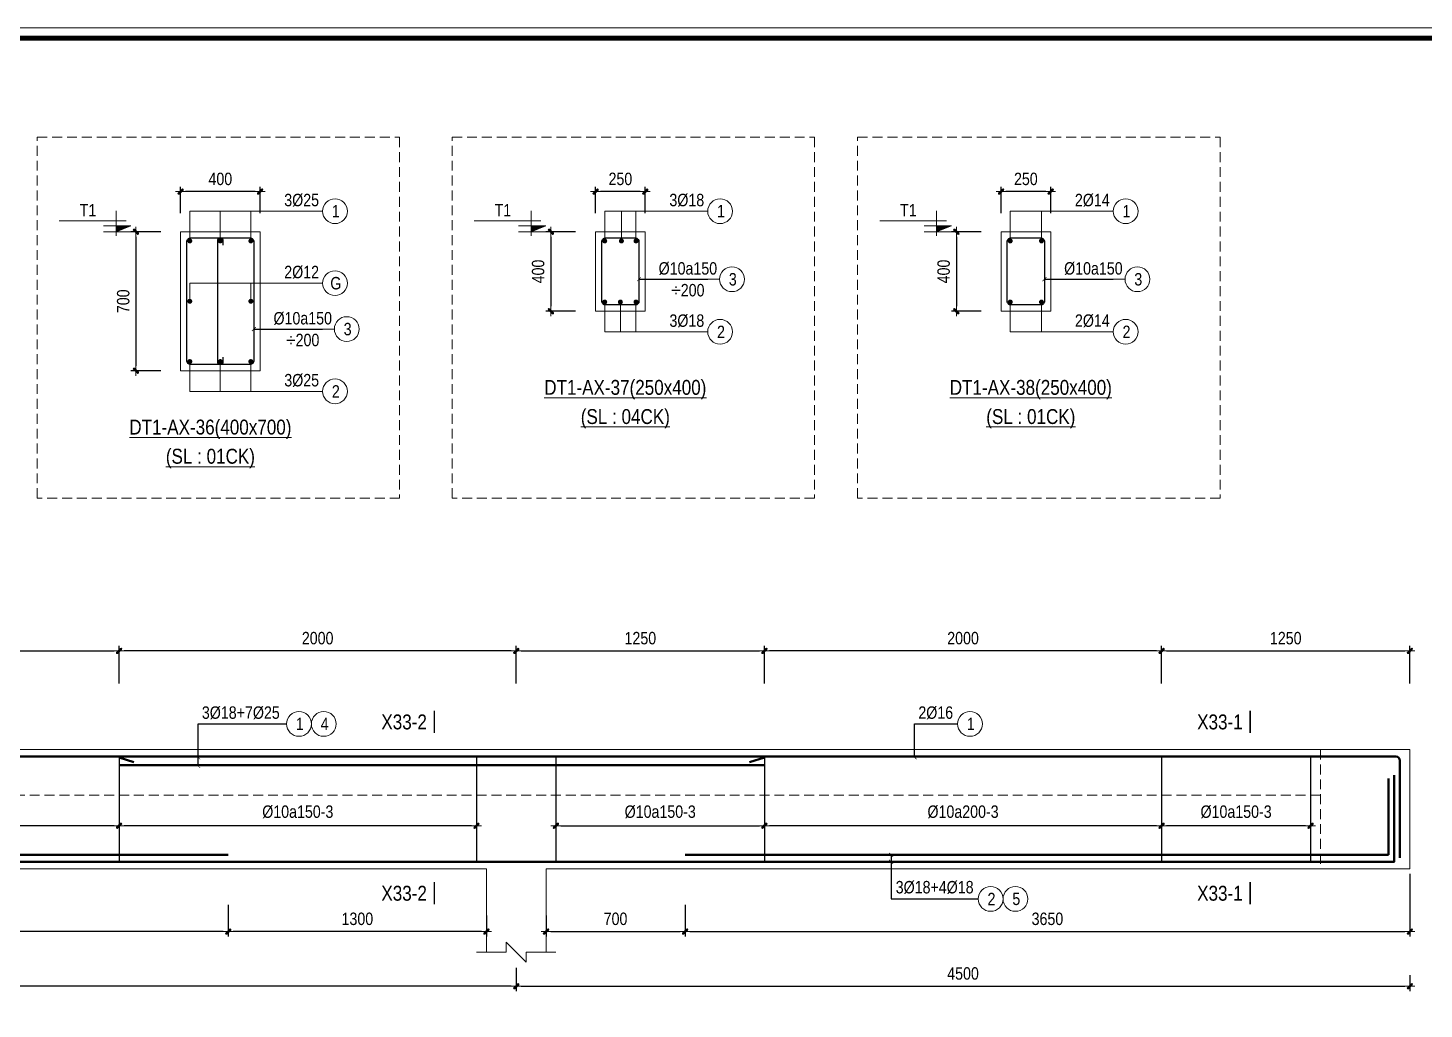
# Model space of a CAD drawing. Header units: millimetres. Extents: x 397144 to 8960116, y 345581 to 674207.
# Drawn here: x 5025965 to 5032996, y 658570 to 663512 of the extents above; entities that cross this region are included whole.
import ezdxf
from ezdxf.enums import TextEntityAlignment as Align
from ezdxf.xclip import XClip

# ---------------------------------------------------------------- set-up
doc = ezdxf.new("R2010")
doc.units = ezdxf.units.MM
doc.header["$XCLIPFRAME"] = 0
doc.header["$PDSIZE"] = -10
doc.linetypes.add('HIDDEN', pattern=[0.375, 0.25, -0.125])
doc.layers.get('0').update_dxf_attribs({"linetype": 'CONTINUOUS'})
doc.layers.get('Defpoints').update_dxf_attribs({"color": 12, "linetype": 'CONTINUOUS'})
for name, color, linetype, lineweight in [('CDAI', 8, 'CONTINUOUS', 30), ('CTHEP', 2, 'CONTINUOUS', 50), ('DBAO', 3, 'CONTINUOUS', 20), ('DGIONG', 4, 'CONTINUOUS', 13), ('KTH', 150, 'CONTINUOUS', 5), ('Net khuat', 8, 'HIDDEN', 13), ('STICK', 1, 'CONTINUOUS', 9), ('TEXT', 7, 'CONTINUOUS', 15)]:
    doc.layers.add(name, color=color, linetype=linetype, lineweight=lineweight)
doc.layers.add('HATCH', color=7, linetype='CONTINUOUS', lineweight=5, true_color=0x2491ff)
doc.styles.add('Star-HelCon', font='VHELVCN_0.TTF')
doc.styles.add('TTP-HelCon', font='VHELVCN_0.TTF')
doc.styles.add('VNI-HELVE-CONDENSE', font='VHELVCN_0.TTF')
doc.dimstyles.new('kc-25', dxfattribs={"dimtxt": 62.5, "dimasz": 20, "dimexe": 20, "dimexo": 50, "dimgap": 25, "dimtad": 3, "dimdec": 0, "dimzin": 0, "dimdsep": 46, "dimtxsty": 'VNI-HELVE-CONDENSE', "dimblk": 'DIM', "dimcen": 2.5, "dimclrd": 256, "dimclre": 154, "dimclrt": 7, "dimaunit": 1, "dimadec": 0, "dimazin": 0, "dimtfac": 1, "dimtdec": 0, "dimtix": 1, "dimtmove": 0, "dimatfit": 3, "dimldrblk": 'DOT', "dimfxl": 1, "dimtolj": 1, "dimtzin": 0, "dimarcsym": 0})
doc.dimstyles.new('TTP-25', dxfattribs={"dimscale": 25, "dimtxt": 2.5, "dimasz": 1, "dimexe": 1, "dimexo": 1, "dimgap": 0.09, "dimtad": 0, "dimdec": 4, "dimrnd": 5, "dimzin": 9, "dimdsep": 46, "dimtxsty": 'TTP-HelCon', "dimblk": 'Stick1', "dimcen": 0.09, "dimdle": 1.5, "dimclrd": 256, "dimclre": 256, "dimclrt": 7, "dimadec": 0, "dimazin": 0, "dimtfac": 1, "dimtdec": 4, "dimtmove": 0, "dimatfit": 3, "dimldrblk": '_ArchTick1', "dimfxl": 1, "dimtvp": 1, "dimtolj": 1, "dimtzin": 0, "dimarcsym": 0})

# ---------------------------------------------------------------- blocks, each defined once
blk = doc.blocks.new('Stick1')
at = {"layer": 'STICK'}
h = blk.add_hatch(color=256, dxfattribs=at)
edge = h.paths.add_edge_path()
edge.add_line((0.3, 0.5), (-0.5, -0.3))
edge.add_arc((-0.4, -0.4), 0.141, 135, 315)
edge.add_line((-0.3, -0.5), (0.5, 0.3))
edge.add_arc((0.4, 0.4), 0.141, 315, 495)
blk.add_line((1, 0), (-1, 0), dxfattribs=at)
blk.add_lwpolyline([(0.3, 0.5), (-0.5, -0.3, 1), (-0.3, -0.5), (0.5, 0.3, 1), (0.3, 0.5, 1)], format="xyb", dxfattribs=at)
blk = doc.blocks.new('*D837')
at = {"layer": 'Defpoints', "color": 0, "ltscale": 500, "transparency": 16777216}
for p in [(5026733.9, 662687.6), (5026733.9, 662554.4), (5027133.9, 662554.4)]:
    blk.add_point(p, dxfattribs=at)
at = {"layer": 'KTH', "lineweight": -2, "ltscale": 500, "transparency": 16777216}
for p, q in [((5026733.9, 662579.4), (5026733.9, 662712.6)), ((5027133.9, 662579.4), (5027133.9, 662712.6)), ((5027108.9, 662687.6), (5026758.9, 662687.6))]:
    blk.add_line(p, q, dxfattribs=at)
at = {"layer": 'KTH', "lineweight": -2, "ltscale": 500, "transparency": 16777216, "xscale": 25, "yscale": 25, "zscale": 25, "rotation": 180}
blk.add_blockref('Stick1', (5026733.9, 662687.6), dxfattribs=at)
at = {"layer": 'KTH', "lineweight": -2, "ltscale": 500, "transparency": 16777216, "xscale": 25, "yscale": 25, "zscale": 25}
blk.add_blockref('Stick1', (5027133.9, 662687.6), dxfattribs=at)
at = {"layer": 'KTH', "color": 7, "ltscale": 500, "transparency": 16777216, "insert": (5026933.9, 662751.4), "char_height": 62.5, "attachment_point": 5, "style": 'TTP-HelCon'}
blk.add_mtext('\\A1;400', dxfattribs=at)
blk = doc.blocks.new('_ArchTick1')
at = {"color": 0, "const_width": 3.81}
blk.add_lwpolyline([(-12.7, -12.7), (12.7, 12.7)], dxfattribs=at)
blk = doc.blocks.new('*D838')
at = {"layer": 'Defpoints', "color": 0, "ltscale": 500, "transparency": 16777216}
for p in [(5026658.7, 662485.3), (5026508.9, 661785.3), (5026658.7, 661785.3)]:
    blk.add_point(p, dxfattribs=at)
at = {"layer": 'KTH', "lineweight": -2, "ltscale": 500, "transparency": 16777216}
for p, q in [((5026633.7, 662485.3), (5026483.9, 662485.3)), ((5026508.9, 662460.3), (5026508.9, 661810.3)), ((5026633.7, 661785.3), (5026483.9, 661785.3))]:
    blk.add_line(p, q, dxfattribs=at)
at = {"layer": 'KTH', "lineweight": -2, "ltscale": 500, "transparency": 16777216, "xscale": 25, "yscale": 25, "zscale": 25}
for p, rotation in [((5026508.9, 662485.3), 90), ((5026508.9, 661785.3), 270)]:
    blk.add_blockref('Stick1', p, dxfattribs=dict(at, rotation=rotation))
at = {"layer": 'KTH', "color": 7, "ltscale": 500, "transparency": 16777216, "insert": (5026445.1, 662135.3), "char_height": 62.5, "attachment_point": 5, "rotation": 90, "style": 'TTP-HelCon'}
blk.add_mtext('\\A1;700', dxfattribs=at)
blk = doc.blocks.new('CODE')
at = {"layer": 'DBAO'}
for p, q in [((-62.5, -20), (-62.5, 105)), ((-62.5, 0), (-137.5, 30)), ((-137.5, 30), (0, 30)), ((-137.5, 0), (0, 0)), ((-112.5, 55), (223.6, 55))]:
    blk.add_line(p, q, dxfattribs=at)
at = {"layer": 'HATCH', "color": 1}
blk.add_solid([(-62.5, 0), (-137.5, 30), (-62.5, 30)], dxfattribs=at)
blk = doc.blocks.new('DIM')
h = blk.add_hatch(color=1)
h.paths.add_polyline_path([(0.49, 0.29, 1), (0.29, 0.49), (-0.19, 0), (0.19, 0)])
h.paths.add_polyline_path([(0.19, 0), (-0.19, 0), (-0.49, -0.29, 1), (-0.29, -0.49)])
at = {"color": 9}
for p, q in [((-0.19, 0), (-1.5, 0)), ((0.19, 0), (1.5, 0))]:
    blk.add_line(p, q, dxfattribs=at)
at = {"color": 1}
for p, q in [((-0.49, -0.29), (0.29, 0.49)), ((-0.29, -0.49), (0.49, 0.29)), ((-0.19, 0), (0.19, 0))]:
    blk.add_line(p, q, dxfattribs=at)
blk.add_arc((-0.39, -0.39), 0.138, 135, 315, dxfattribs=at)
blk = doc.blocks.new('*D841')
at = {"layer": 'Defpoints', "color": 0, "ltscale": 500, "transparency": 16777216}
for p in [(5028823.4, 662687.6), (5028823.4, 662554.4), (5029073.4, 662554.4)]:
    blk.add_point(p, dxfattribs=at)
at = {"layer": 'KTH', "lineweight": -2, "ltscale": 500, "transparency": 16777216}
for p, q in [((5028823.4, 662579.4), (5028823.4, 662712.6)), ((5029073.4, 662579.4), (5029073.4, 662712.6)), ((5029048.4, 662687.6), (5028848.4, 662687.6))]:
    blk.add_line(p, q, dxfattribs=at)
at = {"layer": 'KTH', "lineweight": -2, "ltscale": 500, "transparency": 16777216, "xscale": 25, "yscale": 25, "zscale": 25, "rotation": 180}
blk.add_blockref('Stick1', (5028823.4, 662687.6), dxfattribs=at)
at = {"layer": 'KTH', "lineweight": -2, "ltscale": 500, "transparency": 16777216, "xscale": 25, "yscale": 25, "zscale": 25}
blk.add_blockref('Stick1', (5029073.4, 662687.6), dxfattribs=at)
at = {"layer": 'KTH', "color": 7, "ltscale": 500, "transparency": 16777216, "insert": (5028948.4, 662751.4), "char_height": 62.5, "attachment_point": 5, "style": 'TTP-HelCon'}
blk.add_mtext('\\A1;250', dxfattribs=at)
blk = doc.blocks.new('*D842')
at = {"layer": 'Defpoints', "color": 0, "ltscale": 500, "transparency": 16777216}
for p in [(5028748.2, 662485.3), (5028598.4, 662085.3), (5028748.2, 662085.3)]:
    blk.add_point(p, dxfattribs=at)
at = {"layer": 'KTH', "lineweight": -2, "ltscale": 500, "transparency": 16777216}
for p, q in [((5028723.2, 662485.3), (5028573.4, 662485.3)), ((5028598.4, 662460.3), (5028598.4, 662110.3)), ((5028723.2, 662085.3), (5028573.4, 662085.3))]:
    blk.add_line(p, q, dxfattribs=at)
at = {"layer": 'KTH', "lineweight": -2, "ltscale": 500, "transparency": 16777216, "xscale": 25, "yscale": 25, "zscale": 25}
for p, rotation in [((5028598.4, 662485.3), 90), ((5028598.4, 662085.3), 270)]:
    blk.add_blockref('Stick1', p, dxfattribs=dict(at, rotation=rotation))
at = {"layer": 'KTH', "color": 7, "ltscale": 500, "transparency": 16777216, "insert": (5028534.5, 662285.3), "char_height": 62.5, "attachment_point": 5, "rotation": 90, "style": 'TTP-HelCon'}
blk.add_mtext('\\A1;400', dxfattribs=at)
blk = doc.blocks.new('*D843')
at = {"layer": 'Defpoints', "color": 0, "ltscale": 500, "transparency": 16777216}
for p in [(5030865.3, 662687.6), (5030865.3, 662554.4), (5031115.3, 662554.4)]:
    blk.add_point(p, dxfattribs=at)
at = {"layer": 'KTH', "lineweight": -2, "ltscale": 500, "transparency": 16777216}
for p, q in [((5030865.3, 662579.4), (5030865.3, 662712.6)), ((5031115.3, 662579.4), (5031115.3, 662712.6)), ((5031090.3, 662687.6), (5030890.3, 662687.6))]:
    blk.add_line(p, q, dxfattribs=at)
at = {"layer": 'KTH', "lineweight": -2, "ltscale": 500, "transparency": 16777216, "xscale": 25, "yscale": 25, "zscale": 25, "rotation": 180}
blk.add_blockref('Stick1', (5030865.3, 662687.6), dxfattribs=at)
at = {"layer": 'KTH', "lineweight": -2, "ltscale": 500, "transparency": 16777216, "xscale": 25, "yscale": 25, "zscale": 25}
blk.add_blockref('Stick1', (5031115.3, 662687.6), dxfattribs=at)
at = {"layer": 'KTH', "color": 7, "ltscale": 500, "transparency": 16777216, "insert": (5030990.3, 662751.4), "char_height": 62.5, "attachment_point": 5, "style": 'TTP-HelCon'}
blk.add_mtext('\\A1;250', dxfattribs=at)
blk = doc.blocks.new('*D844')
at = {"layer": 'Defpoints', "color": 0, "ltscale": 500, "transparency": 16777216}
for p in [(5030790.2, 662485.3), (5030640.3, 662085.3), (5030790.2, 662085.3)]:
    blk.add_point(p, dxfattribs=at)
at = {"layer": 'KTH', "lineweight": -2, "ltscale": 500, "transparency": 16777216}
for p, q in [((5030765.2, 662485.3), (5030615.3, 662485.3)), ((5030640.3, 662460.3), (5030640.3, 662110.3)), ((5030765.2, 662085.3), (5030615.3, 662085.3))]:
    blk.add_line(p, q, dxfattribs=at)
at = {"layer": 'KTH', "lineweight": -2, "ltscale": 500, "transparency": 16777216, "xscale": 25, "yscale": 25, "zscale": 25}
for p, rotation in [((5030640.3, 662485.3), 90), ((5030640.3, 662085.3), 270)]:
    blk.add_blockref('Stick1', p, dxfattribs=dict(at, rotation=rotation))
at = {"layer": 'KTH', "color": 7, "ltscale": 500, "transparency": 16777216, "insert": (5030576.5, 662285.3), "char_height": 62.5, "attachment_point": 5, "rotation": 90, "style": 'TTP-HelCon'}
blk.add_mtext('\\A1;400', dxfattribs=at)
blk = doc.blocks.new('*D856')
at = {"layer": 'Defpoints', "color": 0, "transparency": 16777216}
for p in [(5026424, 660374.2), (5022274, 660185.2), (5026424, 660185.2)]:
    blk.add_point(p, dxfattribs=at)
at = {"layer": 'KTH', "lineweight": -2, "transparency": 16777216}
for p, q in [((5022274, 660210.2), (5022274, 660399.2)), ((5026424, 660210.2), (5026424, 660399.2)), ((5022299, 660374.2), (5026399, 660374.2))]:
    blk.add_line(p, q, dxfattribs=at)
at = {"layer": 'KTH', "lineweight": -2, "transparency": 16777216, "xscale": 25, "yscale": 25, "zscale": 25, "rotation": 180}
blk.add_blockref('Stick1', (5022274, 660374.2), dxfattribs=at)
at = {"layer": 'KTH', "lineweight": -2, "transparency": 16777216, "xscale": 25, "yscale": 25, "zscale": 25}
blk.add_blockref('Stick1', (5026424, 660374.2), dxfattribs=at)
at = {"layer": 'KTH', "color": 7, "transparency": 16777216, "insert": (5024349, 660438), "char_height": 62.5, "attachment_point": 5, "style": 'TTP-HelCon'}
blk.add_mtext('\\A1;4150', dxfattribs=at)
blk = doc.blocks.new('*D857')
at = {"layer": 'Defpoints', "color": 0, "transparency": 16777216}
for p in [(5026424, 660374.2), (5026424, 660185.2), (5028424, 660185.2)]:
    blk.add_point(p, dxfattribs=at)
at = {"layer": 'KTH', "lineweight": -2, "transparency": 16777216}
for p, q in [((5026424, 660210.2), (5026424, 660399.2)), ((5028424, 660210.2), (5028424, 660399.2)), ((5028399, 660374.2), (5026449, 660374.2))]:
    blk.add_line(p, q, dxfattribs=at)
at = {"layer": 'KTH', "lineweight": -2, "transparency": 16777216, "xscale": 25, "yscale": 25, "zscale": 25, "rotation": 180}
blk.add_blockref('Stick1', (5026424, 660374.2), dxfattribs=at)
at = {"layer": 'KTH', "lineweight": -2, "transparency": 16777216, "xscale": 25, "yscale": 25, "zscale": 25}
blk.add_blockref('Stick1', (5028424, 660374.2), dxfattribs=at)
at = {"layer": 'KTH', "color": 7, "transparency": 16777216, "insert": (5027424, 660438), "char_height": 62.5, "attachment_point": 5, "style": 'TTP-HelCon'}
blk.add_mtext('\\A1;2000', dxfattribs=at)
blk = doc.blocks.new('*D858')
at = {"layer": 'Defpoints', "color": 0, "transparency": 16777216}
for p in [(5032924, 660374.2), (5031674, 660185.2), (5032924, 660185.2)]:
    blk.add_point(p, dxfattribs=at)
at = {"layer": 'KTH', "lineweight": -2, "transparency": 16777216}
for p, q in [((5031674, 660210.2), (5031674, 660399.2)), ((5032924, 660210.2), (5032924, 660399.2)), ((5031699, 660374.2), (5032899, 660374.2))]:
    blk.add_line(p, q, dxfattribs=at)
at = {"layer": 'KTH', "lineweight": -2, "transparency": 16777216, "xscale": 25, "yscale": 25, "zscale": 25, "rotation": 180}
blk.add_blockref('Stick1', (5031674, 660374.2), dxfattribs=at)
at = {"layer": 'KTH', "lineweight": -2, "transparency": 16777216, "xscale": 25, "yscale": 25, "zscale": 25}
blk.add_blockref('Stick1', (5032924, 660374.2), dxfattribs=at)
at = {"layer": 'KTH', "color": 7, "transparency": 16777216, "insert": (5032299, 660438), "char_height": 62.5, "attachment_point": 5, "style": 'TTP-HelCon'}
blk.add_mtext('\\A1;1250', dxfattribs=at)
blk = doc.blocks.new('*D859')
at = {"layer": 'Defpoints', "color": 0, "transparency": 16777216}
for p in [(5029674, 660374.2), (5029674, 660185.2), (5031674, 660185.2)]:
    blk.add_point(p, dxfattribs=at)
at = {"layer": 'KTH', "lineweight": -2, "transparency": 16777216}
for p, q in [((5029674, 660210.2), (5029674, 660399.2)), ((5031674, 660210.2), (5031674, 660399.2)), ((5031649, 660374.2), (5029699, 660374.2))]:
    blk.add_line(p, q, dxfattribs=at)
at = {"layer": 'KTH', "lineweight": -2, "transparency": 16777216, "xscale": 25, "yscale": 25, "zscale": 25, "rotation": 180}
blk.add_blockref('Stick1', (5029674, 660374.2), dxfattribs=at)
at = {"layer": 'KTH', "lineweight": -2, "transparency": 16777216, "xscale": 25, "yscale": 25, "zscale": 25}
blk.add_blockref('Stick1', (5031674, 660374.2), dxfattribs=at)
at = {"layer": 'KTH', "color": 7, "transparency": 16777216, "insert": (5030674, 660438), "char_height": 62.5, "attachment_point": 5, "style": 'TTP-HelCon'}
blk.add_mtext('\\A1;2000', dxfattribs=at)
blk = doc.blocks.new('*D860')
at = {"layer": 'Defpoints', "color": 0, "transparency": 16777216}
for p in [(5029674, 660374.2), (5028424, 660185.2), (5029674, 660185.2)]:
    blk.add_point(p, dxfattribs=at)
at = {"layer": 'KTH', "lineweight": -2, "transparency": 16777216}
for p, q in [((5028424, 660210.2), (5028424, 660399.2)), ((5029674, 660210.2), (5029674, 660399.2)), ((5028449, 660374.2), (5029649, 660374.2))]:
    blk.add_line(p, q, dxfattribs=at)
at = {"layer": 'KTH', "lineweight": -2, "transparency": 16777216, "xscale": 25, "yscale": 25, "zscale": 25, "rotation": 180}
blk.add_blockref('Stick1', (5028424, 660374.2), dxfattribs=at)
at = {"layer": 'KTH', "lineweight": -2, "transparency": 16777216, "xscale": 25, "yscale": 25, "zscale": 25}
blk.add_blockref('Stick1', (5029674, 660374.2), dxfattribs=at)
at = {"layer": 'KTH', "color": 7, "transparency": 16777216, "insert": (5029049, 660438), "char_height": 62.5, "attachment_point": 5, "style": 'TTP-HelCon'}
blk.add_mtext('\\A1;1250', dxfattribs=at)
blk = doc.blocks.new('*D861')
at = {"layer": 'Defpoints', "color": 0, "transparency": 16777216}
for p in [(5020274, 658883), (5028424, 658803), (5020274, 658685)]:
    blk.add_point(p, dxfattribs=at)
at = {"layer": 'KTH', "lineweight": -2, "transparency": 16777216}
for p, q in [((5020274, 658858), (5020274, 658660)), ((5028424, 658778), (5028424, 658660)), ((5028399, 658685), (5020299, 658685))]:
    blk.add_line(p, q, dxfattribs=at)
at = {"layer": 'KTH', "lineweight": -2, "transparency": 16777216, "xscale": 25, "yscale": 25, "zscale": 25, "rotation": 180}
blk.add_blockref('Stick1', (5020274, 658685), dxfattribs=at)
at = {"layer": 'KTH', "lineweight": -2, "transparency": 16777216, "xscale": 25, "yscale": 25, "zscale": 25}
blk.add_blockref('Stick1', (5028424, 658685), dxfattribs=at)
at = {"layer": 'KTH', "color": 7, "transparency": 16777216, "insert": (5024349, 658748.9), "char_height": 62.5, "attachment_point": 5, "style": 'TTP-HelCon'}
blk.add_mtext('\\A1;8150', dxfattribs=at)
blk = doc.blocks.new('*D862')
at = {"layer": 'Defpoints', "color": 0, "transparency": 16777216}
for p in [(5028424, 658796.4), (5032924, 658765.7), (5032924, 658685)]:
    blk.add_point(p, dxfattribs=at)
at = {"layer": 'KTH', "lineweight": -2, "transparency": 16777216}
for p, q in [((5028424, 658771.4), (5028424, 658660)), ((5032924, 658740.7), (5032924, 658660)), ((5028449, 658685), (5032899, 658685))]:
    blk.add_line(p, q, dxfattribs=at)
at = {"layer": 'KTH', "lineweight": -2, "transparency": 16777216, "xscale": 25, "yscale": 25, "zscale": 25, "rotation": 180}
blk.add_blockref('Stick1', (5028424, 658685), dxfattribs=at)
at = {"layer": 'KTH', "lineweight": -2, "transparency": 16777216, "xscale": 25, "yscale": 25, "zscale": 25}
blk.add_blockref('Stick1', (5032924, 658685), dxfattribs=at)
at = {"layer": 'KTH', "color": 7, "transparency": 16777216, "insert": (5030674, 658748.9), "char_height": 62.5, "attachment_point": 5, "style": 'TTP-HelCon'}
blk.add_mtext('\\A1;4500', dxfattribs=at)
blk = doc.blocks.new('*D863')
at = {"layer": 'Defpoints', "color": 0, "transparency": 16777216}
for p in [(5022274, 659567.3), (5026424, 659550.7), (5022274, 659493.3)]:
    blk.add_point(p, dxfattribs=at)
at = {"layer": 'KTH', "lineweight": -2, "transparency": 16777216}
for p, q in [((5022274, 659542.3), (5022274, 659468.3)), ((5026399, 659493.3), (5022299, 659493.3)), ((5026424, 659525.7), (5026424, 659468.3))]:
    blk.add_line(p, q, dxfattribs=at)
at = {"layer": 'KTH', "lineweight": -2, "transparency": 16777216, "xscale": 25, "yscale": 25, "zscale": 25, "rotation": 180}
blk.add_blockref('Stick1', (5022274, 659493.3), dxfattribs=at)
at = {"layer": 'KTH', "lineweight": -2, "transparency": 16777216, "xscale": 25, "yscale": 25, "zscale": 25}
blk.add_blockref('Stick1', (5026424, 659493.3), dxfattribs=at)
at = {"layer": 'KTH', "color": 7, "transparency": 16777216, "insert": (5024349, 659563.2), "char_height": 62.5, "attachment_point": 5, "style": 'TTP-HelCon'}
blk.add_mtext('\\A1;Þ10a200-3', dxfattribs=at)
blk = doc.blocks.new('*D864')
at = {"layer": 'Defpoints', "color": 0, "transparency": 16777216}
for p in [(5026424, 659567.3), (5028224, 659550.7), (5026424, 659493.3)]:
    blk.add_point(p, dxfattribs=at)
at = {"layer": 'KTH', "lineweight": -2, "transparency": 16777216}
for p, q in [((5026424, 659542.3), (5026424, 659468.3)), ((5028199, 659493.3), (5026449, 659493.3)), ((5028224, 659525.7), (5028224, 659468.3))]:
    blk.add_line(p, q, dxfattribs=at)
at = {"layer": 'KTH', "lineweight": -2, "transparency": 16777216, "xscale": 25, "yscale": 25, "zscale": 25, "rotation": 180}
blk.add_blockref('Stick1', (5026424, 659493.3), dxfattribs=at)
at = {"layer": 'KTH', "lineweight": -2, "transparency": 16777216, "xscale": 25, "yscale": 25, "zscale": 25}
blk.add_blockref('Stick1', (5028224, 659493.3), dxfattribs=at)
at = {"layer": 'KTH', "color": 7, "transparency": 16777216, "insert": (5027324, 659563.2), "char_height": 62.5, "attachment_point": 5, "style": 'TTP-HelCon'}
blk.add_mtext('\\A1;Þ10a150-3', dxfattribs=at)
blk = doc.blocks.new('*D865')
at = {"layer": 'Defpoints', "color": 0, "transparency": 16777216}
for p in [(5028624, 659550.7), (5029674, 659576.8), (5029674, 659493.3)]:
    blk.add_point(p, dxfattribs=at)
at = {"layer": 'KTH', "lineweight": -2, "transparency": 16777216}
for p, q in [((5029674, 659551.8), (5029674, 659468.3)), ((5028624, 659525.7), (5028624, 659468.3)), ((5028649, 659493.3), (5029649, 659493.3))]:
    blk.add_line(p, q, dxfattribs=at)
at = {"layer": 'KTH', "lineweight": -2, "transparency": 16777216, "xscale": 25, "yscale": 25, "zscale": 25, "rotation": 180}
blk.add_blockref('Stick1', (5028624, 659493.3), dxfattribs=at)
at = {"layer": 'KTH', "lineweight": -2, "transparency": 16777216, "xscale": 25, "yscale": 25, "zscale": 25}
blk.add_blockref('Stick1', (5029674, 659493.3), dxfattribs=at)
at = {"layer": 'KTH', "color": 7, "transparency": 16777216, "insert": (5029149, 659563.2), "char_height": 62.5, "attachment_point": 5, "style": 'TTP-HelCon'}
blk.add_mtext('\\A1;Þ10a150-3', dxfattribs=at)
blk = doc.blocks.new('*D866')
at = {"layer": 'Defpoints', "color": 0, "transparency": 16777216}
for p in [(5029674, 659576.8), (5031674, 659550.7), (5029674, 659493.3)]:
    blk.add_point(p, dxfattribs=at)
at = {"layer": 'KTH', "lineweight": -2, "transparency": 16777216}
for p, q in [((5029674, 659551.8), (5029674, 659468.3)), ((5031649, 659493.3), (5029699, 659493.3)), ((5031674, 659525.7), (5031674, 659468.3))]:
    blk.add_line(p, q, dxfattribs=at)
at = {"layer": 'KTH', "lineweight": -2, "transparency": 16777216, "xscale": 25, "yscale": 25, "zscale": 25, "rotation": 180}
blk.add_blockref('Stick1', (5029674, 659493.3), dxfattribs=at)
at = {"layer": 'KTH', "lineweight": -2, "transparency": 16777216, "xscale": 25, "yscale": 25, "zscale": 25}
blk.add_blockref('Stick1', (5031674, 659493.3), dxfattribs=at)
at = {"layer": 'KTH', "color": 7, "transparency": 16777216, "insert": (5030674, 659563.2), "char_height": 62.5, "attachment_point": 5, "style": 'TTP-HelCon'}
blk.add_mtext('\\A1;Þ10a200-3', dxfattribs=at)
blk = doc.blocks.new('*D867')
at = {"layer": 'Defpoints', "color": 0, "transparency": 16777216}
for p in [(5031674, 659576.8), (5032424, 659550.7), (5031674, 659493.3)]:
    blk.add_point(p, dxfattribs=at)
at = {"layer": 'KTH', "lineweight": -2, "transparency": 16777216}
for p, q in [((5031674, 659551.8), (5031674, 659468.3)), ((5032399, 659493.3), (5031699, 659493.3)), ((5032424, 659525.7), (5032424, 659468.3))]:
    blk.add_line(p, q, dxfattribs=at)
at = {"layer": 'KTH', "lineweight": -2, "transparency": 16777216, "xscale": 25, "yscale": 25, "zscale": 25, "rotation": 180}
blk.add_blockref('Stick1', (5031674, 659493.3), dxfattribs=at)
at = {"layer": 'KTH', "lineweight": -2, "transparency": 16777216, "xscale": 25, "yscale": 25, "zscale": 25}
blk.add_blockref('Stick1', (5032424, 659493.3), dxfattribs=at)
at = {"layer": 'KTH', "color": 7, "transparency": 16777216, "insert": (5032049, 659563.2), "char_height": 62.5, "attachment_point": 5, "style": 'TTP-HelCon'}
blk.add_mtext('\\A1;Þ10a150-3', dxfattribs=at)
blk = doc.blocks.new('*D868')
at = {"layer": 'Defpoints', "color": 0, "transparency": 16777216}
for p in [(5026974, 659119.3), (5028274, 659066.8), (5026974, 658960.2)]:
    blk.add_point(p, dxfattribs=at)
at = {"layer": 'KTH', "lineweight": -2, "transparency": 16777216}
for p, q in [((5026974, 659094.3), (5026974, 658935.2)), ((5028274, 659041.8), (5028274, 658935.2)), ((5028249, 658960.2), (5026999, 658960.2))]:
    blk.add_line(p, q, dxfattribs=at)
at = {"layer": 'KTH', "lineweight": -2, "transparency": 16777216, "xscale": 25, "yscale": 25, "zscale": 25, "rotation": 180}
blk.add_blockref('Stick1', (5026974, 658960.2), dxfattribs=at)
at = {"layer": 'KTH', "lineweight": -2, "transparency": 16777216, "xscale": 25, "yscale": 25, "zscale": 25}
blk.add_blockref('Stick1', (5028274, 658960.2), dxfattribs=at)
at = {"layer": 'KTH', "color": 7, "transparency": 16777216, "insert": (5027624, 659024.1), "char_height": 62.5, "attachment_point": 5, "style": 'TTP-HelCon'}
blk.add_mtext('\\A1;1300', dxfattribs=at)
blk = doc.blocks.new('*D869')
at = {"layer": 'Defpoints', "color": 0, "transparency": 16777216}
for p in [(5020274, 659276.8), (5026974, 659119.3), (5020274, 658960.2)]:
    blk.add_point(p, dxfattribs=at)
at = {"layer": 'KTH', "lineweight": -2, "transparency": 16777216}
for p, q in [((5020274, 659251.8), (5020274, 658935.2)), ((5026974, 659094.3), (5026974, 658935.2)), ((5026949, 658960.2), (5020299, 658960.2))]:
    blk.add_line(p, q, dxfattribs=at)
at = {"layer": 'KTH', "lineweight": -2, "transparency": 16777216, "xscale": 25, "yscale": 25, "zscale": 25, "rotation": 180}
blk.add_blockref('Stick1', (5020274, 658960.2), dxfattribs=at)
at = {"layer": 'KTH', "lineweight": -2, "transparency": 16777216, "xscale": 25, "yscale": 25, "zscale": 25}
blk.add_blockref('Stick1', (5026974, 658960.2), dxfattribs=at)
at = {"layer": 'KTH', "color": 7, "transparency": 16777216, "insert": (5023624, 659024.1), "char_height": 62.5, "attachment_point": 5, "style": 'TTP-HelCon'}
blk.add_mtext('\\A1;6700', dxfattribs=at)
blk = doc.blocks.new('*D871')
at = {"layer": 'Defpoints', "color": 0, "transparency": 16777216}
for p in [(5028574, 659066.8), (5029274, 659119.3), (5029274, 658960.2)]:
    blk.add_point(p, dxfattribs=at)
at = {"layer": 'KTH', "lineweight": -2, "transparency": 16777216}
for p, q in [((5029274, 659094.3), (5029274, 658935.2)), ((5028574, 659041.8), (5028574, 658935.2)), ((5028599, 658960.2), (5029249, 658960.2))]:
    blk.add_line(p, q, dxfattribs=at)
at = {"layer": 'KTH', "lineweight": -2, "transparency": 16777216, "xscale": 25, "yscale": 25, "zscale": 25, "rotation": 180}
blk.add_blockref('Stick1', (5028574, 658960.2), dxfattribs=at)
at = {"layer": 'KTH', "lineweight": -2, "transparency": 16777216, "xscale": 25, "yscale": 25, "zscale": 25}
blk.add_blockref('Stick1', (5029274, 658960.2), dxfattribs=at)
at = {"layer": 'KTH', "color": 7, "transparency": 16777216, "insert": (5028924, 659024.1), "char_height": 62.5, "attachment_point": 5, "style": 'TTP-HelCon'}
blk.add_mtext('\\A1;700', dxfattribs=at)
blk = doc.blocks.new('*D870')
at = {"layer": 'Defpoints', "color": 0, "transparency": 16777216}
for p in [(5032924, 659276.8), (5029274, 659119.3), (5032924, 658960.2)]:
    blk.add_point(p, dxfattribs=at)
at = {"layer": 'KTH', "lineweight": -2, "transparency": 16777216}
for p, q in [((5032924, 659251.8), (5032924, 658935.2)), ((5029274, 659094.3), (5029274, 658935.2)), ((5029299, 658960.2), (5032899, 658960.2))]:
    blk.add_line(p, q, dxfattribs=at)
at = {"layer": 'KTH', "lineweight": -2, "transparency": 16777216, "xscale": 25, "yscale": 25, "zscale": 25, "rotation": 180}
blk.add_blockref('Stick1', (5029274, 658960.2), dxfattribs=at)
at = {"layer": 'KTH', "lineweight": -2, "transparency": 16777216, "xscale": 25, "yscale": 25, "zscale": 25}
blk.add_blockref('Stick1', (5032924, 658960.2), dxfattribs=at)
at = {"layer": 'KTH', "color": 7, "transparency": 16777216, "insert": (5031099, 659024.1), "char_height": 62.5, "attachment_point": 5, "style": 'TTP-HelCon'}
blk.add_mtext('\\A1;3650', dxfattribs=at)
blk = doc.blocks.new('MC')
at = {"layer": 'CTHEP', "const_width": 10}
blk.add_lwpolyline([(0, 150), (0, 0)], dxfattribs=at)
at = {"layer": 'TEXT', "style": 'TTP-HelCon'}
blk.add_attdef('A', text='', height=100, dxfattribs=at).set_placement((-50, 25.5), align=Align.RIGHT)
blk = doc.blocks.new('AX-27')
at = {"layer": 'CTHEP'}
for p, q in [((5206868.14885, 631326.16682), (5221913.02088, 631326.11156)), ((5206868.14885, 630726.16682), (5221913.02088, 630726.11156))]:
    blk.add_line(p, q, dxfattribs=at)
blk.add_lwpolyline([(5190645.0723, 631229.20875), (5190645.0723, 631828.16738, -0.414213562), (5190665.0723, 631848.16738), (5222080.0723, 631848.11118, -0.414213562), (5222100.0723, 631828.11118), (5222100.0723, 630122.71044)], format="xyb", dxfattribs=at)
blk.add_lwpolyline([(5206715.51709, 631060.06516), (5206715.51709, 630126.16738), (5222015.58573, 630126.11118), (5222015.58573, 630918.35397)], dxfattribs=at)
at = {"layer": 'DBAO'}
blk.add_line((5222150.0723, 631886.88758), (5190600.0723, 631887.17371), dxfattribs=at)
blk = doc.blocks.new('CHG_XX_Khung ten')
blk.add_lwpolyline([(15, 579), (826, 579), (826, 15), (15, 15)], close=True)
at = {"color": 4, "linetype": 'Continuous', "const_width": 1}
blk.add_lwpolyline([(17, 577), (824, 577), (824, 17), (17, 17)], close=True, dxfattribs=at)

msp = doc.modelspace()

# ---------------------------------------------------------------- linework, layer by layer
at = {"layer": 'CDAI', "ltscale": 52.5}
for p, q in [((5026423.99468, 659841.79854), (5026423.99468, 659311.79854)), ((5028223.99468, 659841.79854), (5028223.99468, 659311.79854)), ((5028623.99468, 659841.79854), (5028623.99468, 659311.79854)), ((5029673.99468, 659841.79854), (5029673.99468, 659311.79854)), ((5031673.99509, 659841.79854), (5031673.99509, 659311.79854)), ((5032423.99509, 659841.79854), (5032423.99509, 659311.79854))]:
    msp.add_line(p, q, dxfattribs=at)
at = {"layer": 'CDAI'}
for points in [[(5026783.89492, 662454.09996), (5027083.89492, 662454.09996, -0.4142135624), (5027102.64492, 662435.34996), (5027102.64492, 661835.34996, -0.4142135624), (5027083.89492, 661816.59996), (5026783.89492, 661816.59996, -0.4142135624), (5026765.14492, 661835.34996), (5026765.14492, 662435.34996, -0.4142135624)], [(5028873.35195, 662454.09996), (5029023.35195, 662454.09996, -0.4142135624), (5029042.10195, 662435.34996), (5029042.10195, 662135.34996, -0.4142135624), (5029023.35195, 662116.59996), (5028873.35195, 662116.59996, -0.4142135624), (5028854.60195, 662135.34996), (5028854.60195, 662435.34996, -0.4142135624)], [(5030915.33035, 662454.09996), (5031065.33035, 662454.09996, -0.4142135624), (5031084.08035, 662435.34996), (5031084.08035, 662135.34996, -0.4142135624), (5031065.33035, 662116.59996), (5030915.33035, 662116.59996, -0.4142135624), (5030896.58035, 662135.34996), (5030896.58035, 662435.34996, -0.4142135624)]]:
    msp.add_lwpolyline(points, format="xyb", close=True, dxfattribs=at)
msp.add_lwpolyline([(5026948.89492, 662417.17997), (5026948.89492, 662439.09996, 0.4142135624), (5026933.89492, 662454.09996), (5026933.89492, 662454.09996, 0.4142135624), (5026918.89492, 662439.09996), (5026918.89492, 661831.59996, 0.4142135624), (5026933.89492, 661816.59996), (5026933.89492, 661816.59996, 0.4142135624), (5026948.89492, 661831.59996), (5026948.89492, 661853.51995)], format="xyb", dxfattribs=at)
at = {"layer": 'CTHEP'}
for p, q in [((5032853.99509, 659841.79854), (5020338.99468, 659841.79854)), ((5026498.99468, 659812.79854), (5026423.99468, 659837.79854)), ((5029598.99468, 659812.79854), (5029673.99468, 659837.79854)), ((5026423.99468, 659797.79854), (5029673.99468, 659797.79854)), ((5032873.99509, 659332.00151), (5032873.99509, 659821.79854)), ((5032816.77255, 659731.45829), (5032816.77255, 659346.79854)), ((5026973.99468, 659346.79854), (5020373.99468, 659346.79854)), ((5029273.99468, 659346.79854), (5032816.77255, 659346.79854))]:
    msp.add_line(p, q, dxfattribs=at)
at = {"layer": 'CTHEP', "const_width": 12.5}
for points in [[(5026773.89492, 662439.09996, 1), (5026786.39492, 662439.09996, 1)], [(5026927.64492, 662439.09996, 1), (5026940.14492, 662439.09996, 1)], [(5027081.39492, 662439.09996, 1), (5027093.89492, 662439.09996, 1)], [(5028863.35195, 662439.09996, 1), (5028875.85195, 662439.09996, 1)], [(5029020.85195, 662439.09996, 1), (5029033.35195, 662439.09996, 1)], [(5030905.33035, 662439.09996, 1), (5030917.83035, 662439.09996, 1)], [(5031062.83035, 662439.09996, 1), (5031075.33035, 662439.09996, 1)], [(5026773.89492, 662135.34996, 1), (5026786.39492, 662135.34996, 1)], [(5027081.39492, 662135.34996, 1), (5027093.89492, 662135.34996, 1)], [(5028863.35195, 662131.59996, 1), (5028875.85195, 662131.59996, 1)], [(5028942.10195, 662131.59996, 1), (5028954.60195, 662131.59996, 1)], [(5029020.85195, 662131.59996, 1), (5029033.35195, 662131.59996, 1)], [(5030905.33035, 662131.59996, 1), (5030917.83035, 662131.59996, 1)], [(5031062.83035, 662131.59996, 1), (5031075.33035, 662131.59996, 1)], [(5026773.89492, 661831.59996, 1), (5026786.39492, 661831.59996, 1)], [(5026927.64492, 661831.59996, 1), (5026940.14492, 661831.59996, 1)], [(5027081.39492, 661831.59996, 1), (5027093.89492, 661831.59996, 1)]]:
    msp.add_lwpolyline(points, format="xyb", close=True, dxfattribs=at)
at = {"layer": 'CTHEP'}
msp.add_lwpolyline([(5020346.95072, 659735.77241), (5020346.95072, 659311.79854), (5032845.77623, 659311.79854), (5032845.77623, 659747.5769)], dxfattribs=at)
msp.add_arc((5032853.99509, 659821.79854), 20, 0, 90, dxfattribs=at)
at = {"layer": 'DBAO', "flags": 128}
for points in [[(5027133.89492, 662485.34996), (5027133.89492, 661785.34996), (5026733.89492, 661785.34996), (5026733.89492, 662485.34996)], [(5026733.89492, 662485.34996), (5027133.89492, 662485.34996)], [(5029073.35195, 662485.34996), (5029073.35195, 662085.34996), (5028823.35195, 662085.34996), (5028823.35195, 662485.34996)], [(5028823.35195, 662485.34996), (5029073.35195, 662485.34996)], [(5031115.33035, 662485.34996), (5031115.33035, 662085.34996), (5030865.33035, 662085.34996), (5030865.33035, 662485.34996)], [(5030865.33035, 662485.34996), (5031115.33035, 662485.34996)]]:
    msp.add_lwpolyline(points, dxfattribs=at)
at = {"layer": 'DBAO'}
for points in [[(5028273.99468, 659876.79854), (5020273.99468, 659876.79854), (5020273.99468, 659276.79854), (5028273.99468, 659276.79854)], [(5028273.99468, 659876.79854), (5032923.99509, 659876.79854), (5032923.99509, 659276.79854), (5028573.99468, 659276.79854)], [(5028273.99468, 658856.79854), (5028273.99468, 659276.79854)], [(5028573.99468, 658856.79854), (5028573.99468, 659276.79854)]]:
    msp.add_lwpolyline(points, dxfattribs=at)
at = {"layer": 'DGIONG'}
for p, q in [((5026780.14492, 662439.09996), (5026780.14492, 662589.09996)), ((5026780.14492, 662589.09996), (5027448.89492, 662589.09996)), ((5026933.89492, 662439.09996), (5026933.89492, 662589.09996)), ((5027087.64492, 662439.09996), (5027087.64492, 662589.09996)), ((5028869.60195, 662439.09996), (5028869.60195, 662589.09996)), ((5028869.60195, 662589.09996), (5029388.35195, 662589.09996)), ((5029027.10195, 662439.09996), (5029027.10195, 662589.09996)), ((5030911.58035, 662439.09996), (5030911.58035, 662589.09996)), ((5030911.58035, 662589.09996), (5031430.33035, 662589.09996)), ((5031069.08035, 662439.09996), (5031069.08035, 662589.09996)), ((5026780.14492, 662135.34996), (5026780.14492, 662226.5076)), ((5026780.14492, 662226.5076), (5027448.89492, 662226.5076)), ((5027087.64492, 662135.34996), (5027087.64492, 662226.5076)), ((5029042.10195, 662246.22966), (5029447.85195, 662246.22966)), ((5031084.08035, 662246.22966), (5031489.83035, 662246.22966)), ((5028869.60195, 661981.59996), (5028869.60195, 662131.59996)), ((5028948.35195, 661981.59996), (5028948.35195, 662131.59996)), ((5029027.10195, 661981.59996), (5029027.10195, 662131.59996)), ((5030911.58035, 661981.59996), (5030911.58035, 662131.59996)), ((5031069.08035, 661981.59996), (5031069.08035, 662131.59996)), ((5027102.64492, 661995.20824), (5027508.39492, 661995.20824)), ((5028869.60195, 661981.59996), (5029388.35195, 661981.59996)), ((5030911.58035, 661981.59996), (5031430.33035, 661981.59996)), ((5026780.14492, 661681.59996), (5026780.14492, 661831.59996)), ((5026933.89492, 661681.59996), (5026933.89492, 661831.59996)), ((5027087.64492, 661681.59996), (5027087.64492, 661831.59996)), ((5026780.14492, 661681.59996), (5027448.89492, 661681.59996))]:
    msp.add_line(p, q, dxfattribs=at)
msp.add_lwpolyline([(5028223.99468, 658856.79854), (5028373.99468, 658856.79854), (5028373.99468, 658906.79854), (5028473.99468, 658806.79854), (5028473.99468, 658856.79854), (5028623.99468, 658856.79854)], dxfattribs=at)
for centre in [(5027511.39492, 662589.09996), (5029450.85195, 662589.09996), (5031492.83035, 662589.09996), (5029510.35195, 662246.22966), (5031552.33035, 662246.22966), (5027511.39492, 662226.5076), (5027570.89492, 661995.20824), (5029450.85195, 661981.59996), (5031492.83035, 661981.59996), (5027511.39492, 661681.59996), (5027329.98072, 660006.30765), (5027454.98072, 660006.30765), (5030708.94291, 660006.30765), (5030813.11324, 659124.75428), (5030938.11324, 659124.75428)]:
    msp.add_circle(centre, 62.5, dxfattribs=at)
at = {"layer": 'Net khuat', "ltscale": 200}
for p, q in [((5032473.99509, 659876.79854), (5032473.99509, 659276.79854)), ((5020573.99468, 659647.77528), (5032473.99509, 659647.77528))]:
    msp.add_line(p, q, dxfattribs=at)
for points in [[(5026011.87567, 662961.65136), (5027836.96596, 662961.65136), (5027836.96596, 661143.35921), (5026011.87567, 661143.35921)], [(5028101.33271, 662961.65136), (5029926.423, 662961.65136), (5029926.423, 661143.35921), (5028101.33271, 661143.35921)], [(5030143.31111, 662961.65136), (5031968.4014, 662961.65136), (5031968.4014, 661143.35921), (5030143.31111, 661143.35921)]]:
    msp.add_lwpolyline(points, close=True, dxfattribs=at)

# ---------------------------------------------------------------- block references
at = {"xscale": 0.75, "yscale": 0.75, "zscale": 0.75}
for p, values in [((5028011.58373, 659959.73789), {'A': 'X33-2'}), ((5032119.71027, 659959.73789), {'A': 'X33-1'}), ((5028011.58373, 659096.74123), {'A': 'X33-2'}), ((5032119.71027, 659096.74123), {'A': 'X33-1'})]:
    msp.add_blockref('MC', p, dxfattribs=at).add_auto_attribs(values)
at = {"layer": 'CDAI'}
ref = msp.add_blockref('AX-27', (-192412.62689, 30764.45746), dxfattribs=at)
XClip(ref).set_block_clipping_path([(5190112.1784914043, 629163.2305926292), (5207428.0499507245, 632536.7371158923)])
at = {"layer": 'KTH', "linetype": 'Continuous', "xscale": -1}
for p in [(5026346.40836, 662485.34996), (5028435.8654, 662485.34996), (5030477.8438, 662485.34996)]:
    msp.add_blockref('CODE', p, dxfattribs=at)

# ---------------------------------------------------------------- texts
at = {"layer": 'TEXT', "style": 'TTP-HelCon'}
for s, height, p in [('3Þ25', 62.5, (5027343.39492, 662614.09996)), ('3Þ18', 62.5, (5029282.85195, 662614.09996)), ('2Þ14', 62.5, (5031324.83035, 662614.09996)), ('2Þ12', 62.5, (5027343.39492, 662251.5076)), ('Þ10a150', 62.5, (5029288.35195, 662269.72966)), ('Þ10a150', 62.5, (5031330.33035, 662269.72966)), ('÷200', 62.5, (5029288.35195, 662159.97966)), ('Þ10a150', 62.5, (5027348.89492, 662018.70824)), ('3Þ18', 62.5, (5029283.11729, 662006.59996)), ('2Þ14', 62.5, (5031325.0957, 662006.59996)), ('÷200', 62.5, (5027348.89492, 661908.95824)), ('3Þ25', 62.5, (5027343.66026, 661706.59996)), ('%%UDT1-AX-37(250x400)', 75, (5028973.35195, 661664.01792)), ('%%UDT1-AX-38(250x400)', 75, (5031015.33035, 661664.01792)), ('%%U(SL : 04CK)', 75, (5028973.35195, 661517.12333)), ('%%U(SL : 01CK)', 75, (5031015.33035, 661517.12333)), ('%%UDT1-AX-36(400x700)', 75, (5026883.89492, 661464.01792)), ('%%U(SL : 01CK)', 75, (5026883.89492, 661317.12333))]:
    msp.add_text(s, height=height, dxfattribs=at).set_placement(p, align=Align.CENTER)
for p in [(5026388.67503, 662562.34495), (5028478.13206, 662562.34495), (5030520.11047, 662562.34495)]:
    msp.add_text('T1    ', height=62.5, dxfattribs=at).set_placement(p, align=Align.RIGHT)
at = {"layer": 'TEXT', "style": 'Star-HelCon'}
for s, p in [('1', (5027515.56158, 662589.09996)), ('1', (5029455.01862, 662589.09996)), ('1', (5031496.99702, 662589.09996)), ('G', (5027515.56158, 662226.5076)), ('3', (5029514.51862, 662246.22966)), ('3', (5031556.49702, 662246.22966)), ('3', (5027575.06158, 661995.20824)), ('2', (5029455.01862, 661981.59996)), ('2', (5031496.99702, 661981.59996)), ('2', (5027515.56158, 661681.59996)), ('1', (5027334.14738, 660006.30765)), ('4', (5027459.14738, 660006.30765)), ('1', (5030713.10957, 660006.30765)), ('2', (5030817.2799, 659124.75428)), ('5', (5030942.2799, 659124.75428))]:
    msp.add_text(s, height=62.5, dxfattribs=at).set_placement(p, align=Align.MIDDLE)
at = {"layer": 'TEXT', "style": 'TTP-HelCon'}
for s, p in [('3Þ18+7Þ25', (5026840.97869, 660032.16059)), ('2Þ16', (5030448.81902, 660032.16059)), ('3Þ18+4Þ18', (5030334.93077, 659152.65133))]:
    msp.add_text(s, height=62.5, dxfattribs=at).set_placement(p)

# ---------------------------------------------------------------- dimensions: what is measured, and where the dimension line sits
at = {"layer": 'KTH', "ltscale": 500}
for base, p1, p2, picture, middle in [((5026733.89492, 662687.59996), (5027133.89492, 662554.36191), (5026733.89492, 662554.36191), '*D837', (5026933.89492, 662751.43329)), ((5028823.35195, 662687.59996), (5029073.35195, 662554.36191), (5028823.35195, 662554.36191), '*D841', (5028948.35195, 662751.43329)), ((5030865.33035, 662687.59996), (5031115.33035, 662554.36191), (5030865.33035, 662554.36191), '*D843', (5030990.33035, 662751.43329))]:
    dim = msp.add_linear_dim(base=base, p1=p1, p2=p2, dimstyle='TTP-25', override={"dimtxsty": 'TTP-HelCon'}, dxfattribs=at)
    dim.commit()
    dim.dimension.update_dxf_attribs({"geometry": picture, "text_midpoint": middle})
for base, p1, p2, picture, middle in [((5026508.90836, 661785.34996), (5026658.74118, 662485.34996), (5026658.74118, 661785.34996), '*D838', (5026445.07503, 662135.34996)), ((5028598.3654, 662085.34996), (5028748.19821, 662485.34996), (5028748.19821, 662085.34996), '*D842', (5028534.53206, 662285.34996)), ((5030640.3438, 662085.34996), (5030790.17661, 662485.34996), (5030790.17661, 662085.34996), '*D844', (5030576.51047, 662285.34996))]:
    dim = msp.add_linear_dim(base=base, p1=p1, p2=p2, angle=90, dimstyle='TTP-25', override={"dimtxsty": 'TTP-HelCon'}, dxfattribs=at)
    dim.commit()
    dim.dimension.update_dxf_attribs({"geometry": picture, "text_midpoint": middle})
at = {"layer": 'KTH'}
for base, p1, p2, picture, middle in [((5026423.99468, 660374.19288), (5022273.99468, 660185.19288), (5026423.99468, 660185.19288), '*D856', (5024348.99468, 660438.02621)), ((5029673.99468, 660374.19288), (5028423.99468, 660185.19288), (5029673.99468, 660185.19288), '*D860', (5029048.99468, 660438.02621)), ((5032923.99509, 660374.19288), (5031673.99509, 660185.19288), (5032923.99509, 660185.19288), '*D858', (5032298.99509, 660438.02621)), ((5032923.99509, 658960.22886), (5029273.99468, 659119.25384), (5032923.99509, 659276.79854), '*D870', (5031098.99488, 659024.06219)), ((5029273.99468, 658960.22886), (5028573.99468, 659066.79854), (5029273.99468, 659119.25384), '*D871', (5028923.99468, 659024.06219))]:
    dim = msp.add_linear_dim(base=base, p1=p1, p2=p2, angle=180, dimstyle='TTP-25', override={"dimtmove": 1}, dxfattribs=at)
    dim.commit()
    dim.dimension.update_dxf_attribs({"geometry": picture, "text_midpoint": middle})
for base, p1, p2, picture, middle in [((5026423.99468, 660374.19288), (5028423.99468, 660185.19288), (5026423.99468, 660185.19288), '*D857', (5027423.99468, 660438.02621)), ((5029673.99468, 660374.19288), (5031673.99509, 660185.19288), (5029673.99468, 660185.19288), '*D859', (5030673.99488, 660438.02621)), ((5020273.99468, 658960.22886), (5026973.99468, 659119.25384), (5020273.99468, 659276.79854), '*D869', (5023623.99468, 659024.06219)), ((5026973.99468, 658960.22886), (5028273.99468, 659066.79854), (5026973.99468, 659119.25384), '*D868', (5027623.99468, 659024.06219)), ((5020273.99468, 658685.03082), (5028423.99468, 658803.03082), (5020273.99468, 658883.00869), '*D861', (5024348.99468, 658748.86415)), ((5032923.99509, 658685.03082), (5028423.99468, 658796.38076), (5032923.99509, 658765.7307), '*D862', (5030673.99488, 658748.86415))]:
    dim = msp.add_linear_dim(base=base, p1=p1, p2=p2, dimstyle='TTP-25', override={"dimtmove": 1}, dxfattribs=at)
    dim.commit()
    dim.dimension.update_dxf_attribs({"geometry": picture, "text_midpoint": middle})
for base, p1, p2, text, picture, middle in [((5022273.99468, 659493.26812), (5026423.99468, 659550.74147), (5022273.99468, 659567.26813), 'Þ10a200-3', '*D863', (5024348.99468, 659563.18479)), ((5026423.99468, 659493.26812), (5028223.99468, 659550.74147), (5026423.99468, 659567.26813), 'Þ10a150-3', '*D864', (5027323.99468, 659563.18479)), ((5029673.99468, 659493.26812), (5031673.99509, 659550.74147), (5029673.99468, 659576.79854), 'Þ10a200-3', '*D866', (5030673.99488, 659563.18479)), ((5031673.99509, 659493.26812), (5032423.99509, 659550.74147), (5031673.99509, 659576.79854), 'Þ10a150-3', '*D867', (5032048.99509, 659563.18479))]:
    dim = msp.add_linear_dim(base=base, p1=p1, p2=p2, angle=180, text=text, dimstyle='TTP-25', override={"dimtmove": 1}, dxfattribs=at)
    dim.commit()
    dim.dimension.update_dxf_attribs({"geometry": picture, "text_midpoint": middle})
dim = msp.add_linear_dim(base=(5029673.99468, 659493.26812), p1=(5028623.99468, 659550.74147), p2=(5029673.99468, 659576.79854), text='Þ10a150-3', dimstyle='TTP-25', override={"dimtmove": 1}, dxfattribs=at)
dim.commit()
dim.dimension.update_dxf_attribs({"geometry": '*D865', "text_midpoint": (5029148.99468, 659563.18479)})

# ---------------------------------------------------------------- leaders
at = {"layer": 'DGIONG'}
for points in [[(5029042.10195, 662246.22966), (5029388.0324, 662246.22966)], [(5031084.08035, 662246.22966), (5031430.0108, 662246.22966)], [(5027102.64492, 661995.20824), (5027448.57537, 661995.20824)], [(5026822.46692, 659837.79854), (5026822.46666, 660006.30765), (5027267.48072, 660006.30765)], [(5026822.46692, 659793.79854), (5026822.46666, 660006.30765), (5027267.48072, 660006.30765)], [(5030430.30725, 659837.79854), (5030430.30699, 660006.30765), (5030646.44291, 660006.30765)], [(5030311.919, 659346.79854), (5030311.91874, 659124.75428), (5030750.61324, 659124.75428)], [(5030311.919, 659311.79854), (5030311.91874, 659124.75428), (5030750.61324, 659124.75428)]]:
    msp.add_leader(points, dimstyle='kc-25', override={"dimtad": 0, "dimldrblk": 'ArchTick', "dimfxl": 100, "dimarcsym": 1}, dxfattribs=at)

# ---------------------------------------------------------------- next in the draw order: block references
at = {"layer": 'KTH', "ltscale": 0.8, "xscale": 25.92478421702978, "yscale": 25.92478421702978, "zscale": 25.92478421702978}
msp.add_blockref('CHG_XX_Khung ten', (5019061.57379, 648501.85593), dxfattribs=at)

# ---------------------------------------------------------------- next in the draw order: linework, layer by layer
at = {"layer": 'CTHEP', "const_width": 12.5}
msp.add_lwpolyline([(5028947.46754, 662439.09996, 1), (5028959.96754, 662439.09996, 1)], format="xyb", close=True, dxfattribs=at)
at = {"layer": 'DGIONG'}
msp.add_line((5028953.71754, 662439.09996), (5028953.71754, 662589.09996), dxfattribs=at)

doc.saveas('drawing.dxf')
